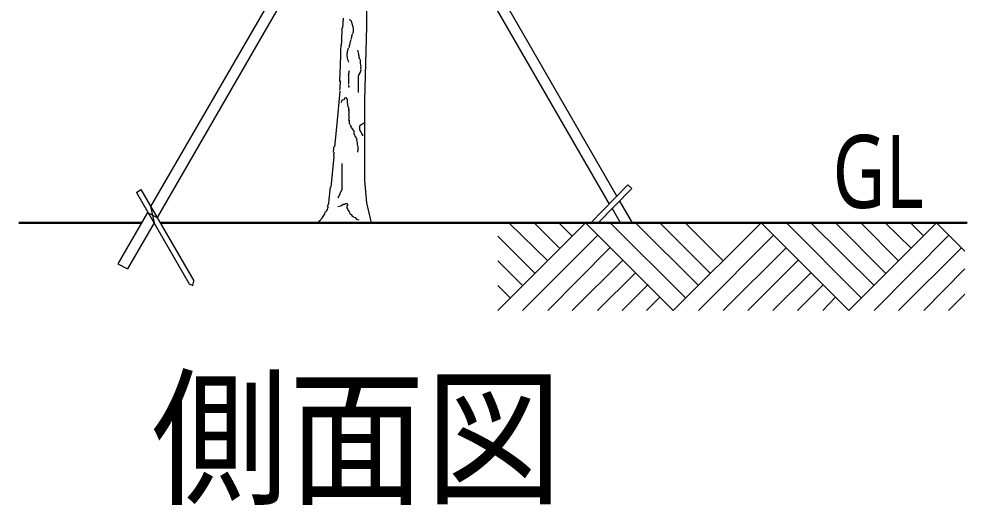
# Model space of a CAD drawing. Header units: millimetres. Extents: x 0 to 420, y 0 to 297.
# Drawn here: x 338.2 to 365.19, y 67.18 to 81.01 of the extents above; entities that cross this region are included whole.
import ezdxf
from ezdxf.enums import TextEntityAlignment as Align

# ---------------------------------------------------------------- set-up
doc = ezdxf.new("R2010")
doc.units = ezdxf.units.MM
doc.styles.add('kst32b', font='NotoSansJP-Variable.ttf')

msp = doc.modelspace()

# ---------------------------------------------------------------- linework, layer by layer
at = {"lineweight": 13}
for points in [[(355.219, 75.967), (347.98, 88.519)], [(355.007, 75.734), (347.98, 87.905)], [(348.509, 86.995), (341.947, 75.671)], [(348.679, 86.699), (342.138, 75.353)], [(348.234, 75.205), (348.107, 75.777), (348.044, 76.412), (348.044, 77.449), (348.044, 78.698), (348.107, 80.793), (348.107, 82.211), (348.086, 82.465), (348.044, 84.116), (348.001, 85.534)], [(347.43, 81.026), (347.409, 80.751)], [(347.64, 80.948), (347.634, 80.962), (347.628, 80.976), (347.621, 80.99), (347.614, 81.003)], [(347.394, 80.758), (347.388, 80.63), (347.383, 80.503), (347.378, 80.375), (347.374, 80.247)], [(347.727, 80.72), (347.714, 80.781), (347.699, 80.842), (347.681, 80.901), (347.661, 80.96)], [(347.717, 80.614), (347.723, 80.639), (347.726, 80.664), (347.726, 80.69), (347.723, 80.715)], [(347.652, 80.425), (347.642, 80.388), (347.632, 80.351), (347.621, 80.313), (347.611, 80.276)], [(347.678, 80.513), (347.67, 80.493), (347.663, 80.473), (347.657, 80.452), (347.651, 80.432)], [(347.67, 80.506), (347.679, 80.529), (347.687, 80.553), (347.695, 80.576), (347.702, 80.6)], [(347.361, 80.266), (347.356, 80.096), (347.352, 79.926), (347.349, 79.757), (347.347, 79.587)], [(347.567, 80.159), (347.56, 80.13), (347.553, 80.1), (347.547, 80.071), (347.54, 80.042)], [(347.573, 80.178), (347.57, 80.17), (347.568, 80.162), (347.566, 80.154), (347.565, 80.146)], [(347.618, 80.295), (347.61, 80.268), (347.603, 80.242), (347.596, 80.215), (347.589, 80.188)], [(347.542, 80.041), (347.538, 80.016), (347.536, 79.99), (347.536, 79.965), (347.538, 79.939)], [(347.542, 79.927), (347.548, 79.888), (347.557, 79.85), (347.568, 79.812), (347.581, 79.775)], [(347.879, 79.965), (347.872, 80.003), (347.864, 80.041), (347.856, 80.079), (347.848, 80.116)], [(347.894, 79.868), (347.89, 79.895), (347.886, 79.923), (347.881, 79.95), (347.876, 79.977)], [(347.941, 79.63), (347.934, 79.69), (347.927, 79.751), (347.919, 79.811), (347.91, 79.871)], [(347.938, 79.563), (347.937, 79.579), (347.936, 79.594), (347.935, 79.61), (347.934, 79.626)], [(347.334, 79.231), (347.338, 79.317), (347.341, 79.403), (347.343, 79.489), (347.345, 79.575)], [(347.603, 79.531), (347.595, 79.503), (347.588, 79.475), (347.581, 79.447), (347.576, 79.419)], [(347.586, 79.428), (347.583, 79.409), (347.58, 79.391), (347.579, 79.372), (347.578, 79.354)], [(347.895, 79.451), (347.877, 79.427), (347.864, 79.401), (347.856, 79.373), (347.853, 79.343)], [(347.896, 79.447), (347.914, 79.471), (347.927, 79.498), (347.935, 79.527), (347.938, 79.557)], [(347.336, 78.977), (347.341, 79.044), (347.346, 79.111), (347.35, 79.179), (347.354, 79.246)], [(347.573, 79.143), (347.577, 79.121), (347.582, 79.1), (347.587, 79.079), (347.593, 79.057)], [(347.579, 79.341), (347.578, 79.32), (347.578, 79.3), (347.578, 79.279), (347.578, 79.259)], [(347.578, 79.259), (347.578, 79.243), (347.578, 79.227), (347.578, 79.211), (347.579, 79.196)], [(347.578, 79.206), (347.579, 79.194), (347.58, 79.181), (347.581, 79.169), (347.583, 79.156)], [(347.853, 79.333), (347.853, 79.015), (347.853, 78.909)], [(347.197, 77.364), (347.26, 78.02), (347.345, 78.952)], [(347.39, 78.675), (347.384, 78.664), (347.379, 78.653), (347.375, 78.641), (347.372, 78.629)], [(347.418, 78.716), (347.41, 78.707), (347.403, 78.697), (347.396, 78.686), (347.39, 78.675)], [(347.477, 78.733), (347.466, 78.725), (347.455, 78.715), (347.445, 78.706), (347.435, 78.695)], [(347.489, 78.76), (347.482, 78.758), (347.474, 78.755), (347.467, 78.752), (347.461, 78.747)], [(347.537, 78.75), (347.527, 78.756), (347.516, 78.76), (347.505, 78.761), (347.493, 78.76)], [(347.556, 78.699), (347.552, 78.712), (347.547, 78.724), (347.539, 78.735), (347.529, 78.745)], [(347.556, 78.609), (347.557, 78.631), (347.556, 78.652), (347.554, 78.673), (347.551, 78.694)], [(347.557, 78.605), (347.557, 78.577), (347.557, 78.549), (347.559, 78.522), (347.562, 78.494)], [(347.577, 78.495), (347.58, 78.47), (347.584, 78.445), (347.587, 78.419), (347.59, 78.394)], [(347.603, 78.31), (347.6, 78.334), (347.597, 78.359), (347.594, 78.383), (347.591, 78.408)], [(347.595, 78.118), (347.598, 78.163), (347.599, 78.209), (347.597, 78.254), (347.593, 78.299)], [(347.601, 78.128), (347.599, 78.099), (347.6, 78.069), (347.603, 78.04), (347.609, 78.011)], [(347.627, 77.999), (347.634, 77.976), (347.643, 77.953), (347.655, 77.932), (347.67, 77.912)], [(348.022, 78.041), (347.959, 77.999), (347.916, 77.978), (347.895, 77.957), (347.895, 77.936), (347.895, 77.914), (347.895, 77.893), (347.895, 77.872), (347.895, 77.851), (347.916, 77.83), (347.916, 77.809), (347.938, 77.787), (347.938, 77.766), (347.959, 77.745), (347.959, 77.724), (347.98, 77.703), (347.98, 77.682)], [(347.758, 77.774), (347.74, 77.811), (347.719, 77.848), (347.697, 77.883), (347.671, 77.916)], [(347.785, 77.644), (347.772, 77.676), (347.759, 77.708), (347.746, 77.739), (347.732, 77.771)], [(347.807, 77.606), (347.803, 77.618), (347.799, 77.63), (347.795, 77.642), (347.79, 77.654)], [(347.827, 77.561), (347.825, 77.571), (347.823, 77.582), (347.82, 77.592), (347.817, 77.602)], [(347.847, 77.395), (347.842, 77.436), (347.836, 77.477), (347.829, 77.517), (347.822, 77.558)], [(347.153, 77.218), (347.156, 77.255), (347.16, 77.292), (347.163, 77.329), (347.167, 77.366)], [(347.165, 77.098), (347.168, 77.128), (347.171, 77.157), (347.173, 77.187), (347.176, 77.216)], [(347.853, 77.332), (347.853, 77.349), (347.852, 77.366), (347.85, 77.383), (347.848, 77.4)], [(347.848, 77.215), (347.85, 77.245), (347.852, 77.274), (347.853, 77.303), (347.853, 77.332)], [(347.091, 76.221), (347.176, 77.089)], [(347.387, 76.898), (347.387, 76.581), (347.387, 76.158), (347.281, 75.904)], [(341.545, 76.073), (341.672, 76.158), (343.175, 73.554)], [(347.035, 75.865), (347.045, 75.955), (347.054, 76.045), (347.064, 76.135), (347.073, 76.225)], [(354.478, 75.205), (355.537, 76.285), (355.642, 76.179)], [(354.69, 75.205), (355.642, 76.179)], [(341.545, 76.073), (343.048, 73.47)], [(347.016, 75.733), (347.02, 75.767), (347.025, 75.802), (347.029, 75.837), (347.033, 75.872)], [(341.947, 75.671), (342.053, 75.205)], [(346.95, 75.522), (346.966, 75.555), (346.981, 75.589), (346.995, 75.623), (347.008, 75.657)], [(346.986, 75.653), (346.992, 75.67), (346.997, 75.688), (347.001, 75.705), (347.003, 75.723)], [(347.281, 75.671), (347.366, 75.692), (347.43, 75.734), (347.472, 75.734), (347.493, 75.755), (347.536, 75.755), (347.557, 75.734), (347.557, 75.713), (347.557, 75.692), (347.536, 75.692), (347.536, 75.671), (347.536, 75.65), (347.536, 75.629), (347.557, 75.607), (347.557, 75.586), (347.578, 75.565), (347.578, 75.544), (347.599, 75.523), (347.62, 75.48), (347.62, 75.459), (347.662, 75.438), (347.684, 75.396), (347.726, 75.374), (347.768, 75.353), (347.811, 75.311), (347.874, 75.29)], [(355.325, 75.205), (355.092, 75.607)], [(355.663, 75.205), (355.304, 75.819)], [(341.863, 75.502), (341.016, 74.041)], [(341.863, 75.502), (342.138, 75.353)], [(346.79, 75.299), (346.803, 75.313), (346.816, 75.327), (346.828, 75.342), (346.839, 75.357)], [(346.845, 75.362), (346.863, 75.389), (346.882, 75.417), (346.9, 75.445), (346.918, 75.474)], [(346.903, 75.48), (346.91, 75.492), (346.917, 75.503), (346.923, 75.515), (346.929, 75.527)], [(342.053, 75.205), (341.291, 73.893)], [(346.692, 75.208), (346.718, 75.227), (346.743, 75.247), (346.768, 75.268), (346.792, 75.289)], [(351.832, 72.707), (354.33, 75.205)], [(352.15, 75.205), (353.251, 74.126)], [(352.87, 75.205), (353.589, 74.486)], [(353.568, 75.205), (353.949, 74.824)], [(354.33, 75.205), (356.828, 72.707)], [(355.029, 75.205), (357.187, 73.067)], [(355.748, 75.205), (357.547, 73.427)], [(356.447, 75.205), (357.886, 73.766)], [(357.166, 75.205), (358.246, 74.126)], [(359.325, 75.205), (361.823, 72.707)], [(360.045, 75.205), (362.183, 73.067)], [(360.744, 75.205), (362.543, 73.427)], [(361.442, 75.205), (362.881, 73.766)], [(361.823, 72.707), (364.321, 75.205)], [(362.162, 75.205), (363.241, 74.126)], [(362.86, 75.205), (363.601, 74.486)], [(363.58, 75.205), (363.961, 74.824)], [(364.321, 75.205), (365.125, 74.401)], [(351.832, 74.824), (352.891, 73.766)], [(352.531, 72.707), (354.69, 74.866)], [(357.547, 72.707), (359.685, 74.866)], [(362.543, 72.707), (364.68, 74.866)], [(353.251, 72.707), (355.029, 74.507)], [(358.246, 72.707), (360.045, 74.507)], [(363.241, 72.707), (365.04, 74.507)], [(341.016, 74.041), (341.291, 73.893)], [(351.832, 74.126), (352.531, 73.427)], [(353.949, 72.707), (355.388, 74.147)], [(358.944, 72.707), (360.384, 74.147)], [(354.669, 72.707), (355.748, 73.787)], [(359.664, 72.707), (360.744, 73.787)], [(363.961, 72.707), (365.125, 73.893)], [(343.048, 73.47), (343.154, 73.427), (343.175, 73.554)], [(351.832, 73.427), (352.192, 73.067)], [(355.367, 72.707), (356.108, 73.448)], [(360.362, 72.707), (361.103, 73.448)], [(364.659, 72.707), (365.125, 73.173)], [(356.066, 72.707), (356.447, 73.088)], [(361.082, 72.707), (361.442, 73.088)]]:
    msp.add_lwpolyline(points, dxfattribs=at)
at = {"lineweight": 30}
for points in [[(338.201, 75.205), (341.694, 75.205)], [(342.223, 75.205), (365.189, 75.205)]]:
    msp.add_lwpolyline(points, dxfattribs=at)
at = {"lineweight": 13}
msp.add_lwpolyline([(359.325, 75.205), (356.828, 72.707)], close=True, dxfattribs=at)

# ---------------------------------------------------------------- texts
at = {"style": 'kst32b'}
for s, height, p, p2 in [('GL', 2.0791, (361.357, 75.629), (363.956, 75.629)), ('側面図', 3.1187, (341.969, 67.522), (353.664, 67.522))]:
    msp.add_text(s, height=height, dxfattribs=at).set_placement(p, p2, align=Align.FIT)

doc.saveas('drawing.dxf')
